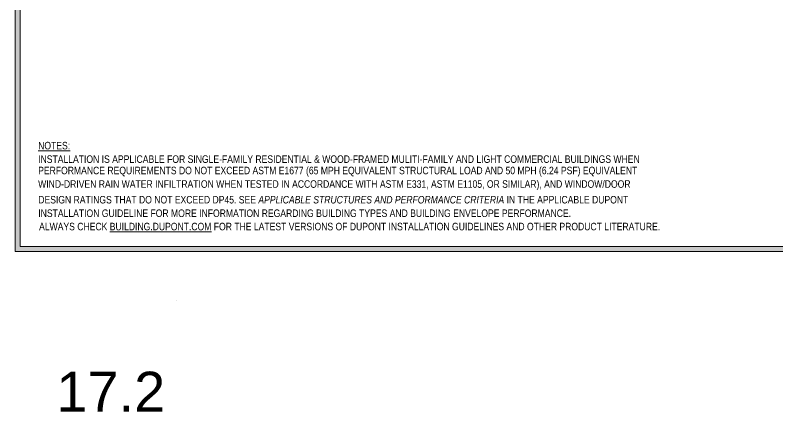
# Model space of a CAD drawing. Header units: inches. Extents: x -17.6 to 82.3, y -15.1 to 23.2.
# Drawn here: x 37.21 to 56.27, y -15.07 to -5.16 of the extents above; entities that cross this region are included whole.
import ezdxf

# ---------------------------------------------------------------- set-up
doc = ezdxf.new("R2010")
doc.units = ezdxf.units.IN
doc.header["$MEASUREMENT"] = 0
for name, color, linetype, lineweight in [('.ATI-TEXT', 7, 'Continuous', 0), ('0_0', 7, 'Continuous', 0), ('G-ANNO-TTLB', 7, 'Continuous', 0)]:
    doc.layers.add(name, color=color, linetype=linetype, lineweight=lineweight)

# ---------------------------------------------------------------- blocks, each defined once
blk = doc.blocks.new('Block_3')
at = {"layer": 'G-ANNO-TTLB', "color": 18, "lineweight": 25, "true_color": 0x000000}
blk.add_line((41.238, -12.298), (41.238, -12.298), dxfattribs=at)
blk.add_line((41.238, -12.298), (41.238, -12.298), dxfattribs=at)
blk.add_line((41.238, -12.298), (41.238, -12.298), dxfattribs=at)
blk.add_line((41.238, -12.298), (41.238, -12.298), dxfattribs=at)
blk = doc.blocks.new('Block_480')
at = {"layer": '.ATI-TEXT', "char_height": 0.2, "attachment_point": 7}
for s, insert in [('\\L\\C18;\\c0;\\FArial Narrow|b0|i0|c1;\\H0.187500;\\W1.000000;NOTES:\\l', (37.787, -8.512)), ('\\C18;\\c0;\\FArial Narrow|b0|i0|c1;\\H0.187500;\\W1.000000;INSTALLATION IS APPLICABLE FOR SINGLE-FAMILY RESIDENTIAL & WOOD-FRAMED MULITI-FAMILY AND LIGHT COMMERCIAL BUILDINGS WHEN ', (37.787, -8.85)), ('\\C18;\\c0;\\FArial Narrow|b0|i0|c1;\\H0.187500;\\W1.000000;PERFORMANCE REQUIREMENTS DO NOT EXCEED ASTM E1677 (65 MPH EQUIVALENT STRUCTURAL LOAD AND 50 MPH (6.24 PSF) EQUIVALENT', (37.787, -9.188)), ('\\C18;\\c0;\\FArial Narrow|b0|i0|c1;\\H0.187500;\\W1.000000;WIND-DRIVEN RAIN WATER INFILTRATION WHEN TESTED IN ACCORDANCE WITH ASTM E331, ASTM E1105, OR SIMILAR), AND WINDOW/DOOR', (37.787, -9.526)), ('\\C18;\\c0;\\FArial Narrow|b0|i0|c1;\\H0.187500;\\W1.000000;DESIGN RATINGS THAT DO NOT EXCEED DP45. SEE \\FArial Narrow Italic|b0|i1|c1;APPLICABLE STRUCTURES AND PERFORMANCE CRITERIA \\FArial Narrow|b0|i0|c1;IN THE APPLICABLE DUPONT', (37.79, -9.864)), ('\\C18;\\c0;\\FArial Narrow|b0|i0|c1;\\H0.187500;\\W1.000000;INSTALLATION GUIDELINE FOR MORE INFORMATION REGARDING BUILDING TYPES AND BUILDING ENVELOPE PERFORMANCE.  ', (37.79, -10.202)), ('\\C18;\\c0;\\FArial Narrow|b0|i0|c1;\\H0.187500;\\W1.000000;ALWAYS CHECK \\L\\C160;\\c16730368;BUILDING.DUPON\\l\\LT\\l\\L.COM\\l\\C18;\\c0; FOR THE LATEST VERSIONS OF DUPONT INSTALLATION GUIDELINES AND OTHER PRODUCT LITERATURE.', (37.81, -10.535))]:
    blk.add_mtext(s, dxfattribs=dict(at, insert=insert))

msp = doc.modelspace()

# ---------------------------------------------------------------- hatches: boundary and pattern name
at = {"layer": 'G-ANNO-TTLB', "true_color": 0xff00ff, "transparency": 33554687}
h = msp.add_hatch(color=6, dxfattribs=at)
edge = h.paths.add_edge_path()
edge.add_spline(control_points=[(77.902, -11.061), (77.902, -11.061), (37.214, -11.061), (37.214, -11.061), (37.214, -11.061), (37.214, 23.064), (37.214, 23.064), (37.214, 23.064), (77.902, 23.064), (77.902, 23.064), (77.902, 23.064), (77.902, -11.061), (77.902, -11.061)], knot_values=[0, 0, 0, 0, 1, 1, 1, 2, 2, 2, 3, 3, 3, 4, 4, 4, 4], degree=3, periodic=0)
edge = h.paths.add_edge_path()
edge.add_spline(control_points=[(37.339, 22.939), (37.339, 22.939), (37.339, -10.936), (37.339, -10.936), (37.339, -10.936), (77.777, -10.936), (77.777, -10.936), (77.777, -10.936), (77.777, 22.939), (77.777, 22.939), (77.777, 22.939), (37.339, 22.939), (37.339, 22.939)], knot_values=[0, 0, 0, 0, 1, 1, 1, 2, 2, 2, 3, 3, 3, 4, 4, 4, 4], degree=3, periodic=0)
edge.add_line((37.339, 22.939), (37.339, 22.939))

# ---------------------------------------------------------------- linework, layer by layer
at = {"layer": 'G-ANNO-TTLB', "color": 6, "lineweight": 9, "true_color": 0xff00ff}
for p, q in [((37.214, 23.064), (37.214, -11.061)), ((37.339, 22.939), (37.339, -10.936)), ((37.339, -10.936), (37.339, 22.939)), ((37.339, -10.936), (77.777, -10.936)), ((77.777, -10.936), (37.339, -10.936)), ((37.214, -11.061), (77.902, -11.061))]:
    msp.add_line(p, q, dxfattribs=at)
at = {"layer": 'G-ANNO-TTLB', "color": 18, "lineweight": 0, "true_color": 0x000000}
msp.add_lwpolyline([(37.339, -10.936), (37.339, 22.939), (77.777, 22.939), (77.777, -10.936)], close=True, dxfattribs=at)
at = {"layer": 'G-ANNO-TTLB'}
for points in [[(77.902, -11.061), (77.902, -11.061), (37.214, -11.061), (37.214, -11.061), (37.214, -11.061), (37.214, 23.064), (37.214, 23.064), (37.214, 23.064), (77.902, 23.064), (77.902, 23.064), (77.902, 23.064), (77.902, -11.061), (77.902, -11.061)], [(37.339, 22.939), (37.339, 22.939), (37.339, -10.936), (37.339, -10.936), (37.339, -10.936), (77.777, -10.936), (77.777, -10.936), (77.777, -10.936), (77.777, 22.939), (77.777, 22.939), (77.777, 22.939), (37.339, 22.939), (37.339, 22.939)]]:
    msp.add_open_spline(points, degree=3, knots=[0, 0, 0, 0, 1, 1, 1, 2, 2, 2, 3, 3, 3, 4, 4, 4, 4], dxfattribs=at)

# ---------------------------------------------------------------- block references
at = {"layer": '.ATI-TEXT'}
msp.add_blockref('Block_480', (0, 0), dxfattribs=at)
at = {"layer": 'G-ANNO-TTLB'}
msp.add_blockref('Block_3', (0, 0), dxfattribs=at)

# ---------------------------------------------------------------- texts
at = {"layer": '0_0', "insert": (38.244, -15.068), "char_height": 0.2, "attachment_point": 7}
msp.add_mtext('\\C18;\\c0;\\FArial|b0|i0|c1;\\H1.000000;\\W1.000000;17.2', dxfattribs=at)

doc.saveas('drawing.dxf')
